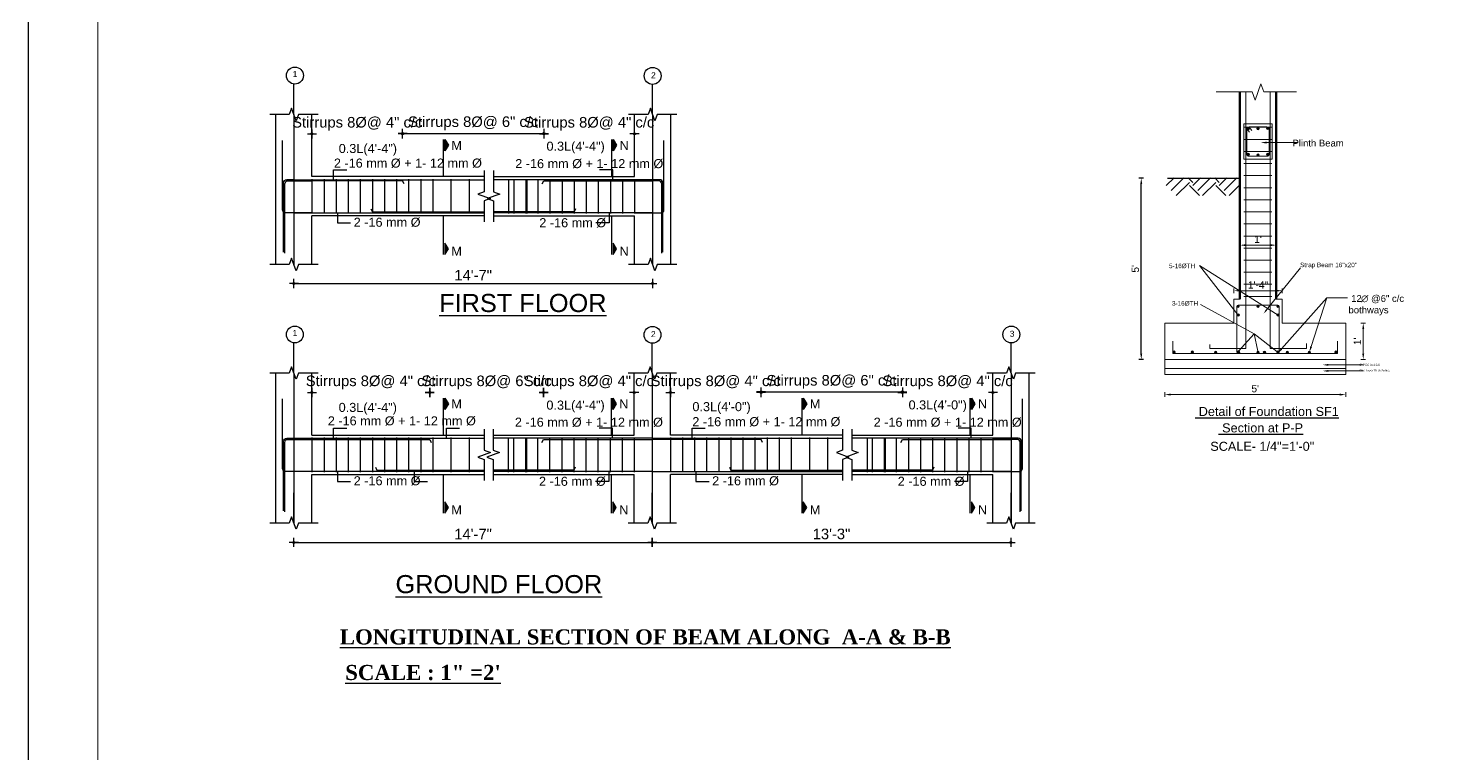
# Model space of a CAD drawing. Header units: inches. Extents: x 10143 to 23587, y -150 to 2442.
# Drawn here: x 13632 to 14559, y 973 to 1453 of the extents above; entities that cross this region are included whole.
import ezdxf
from ezdxf.enums import TextEntityAlignment as Align

# ---------------------------------------------------------------- set-up
doc = ezdxf.new("R2010")
doc.units = ezdxf.units.IN
doc.header["$LTSCALE"] = 0.5
doc.header["$MEASUREMENT"] = 0
doc.header["$PDMODE"] = 66
for name, color, linetype, lineweight in [('BEAM LINE', 4, 'Continuous', 9), ('break line', 1, 'Continuous', 15), ('COLUMN', 8, 'Continuous', 50), ('D-DIM', 50, 'Continuous', 18), ('DIMSTR', 5, 'Continuous', 13), ('ELE1', 3, 'Continuous', 9), ('hatch', 9, 'Continuous', 0), ('MAINREINF', 1, 'Continuous', 18), ('RCC LINE', 200, 'Continuous', 18), ('rebAar', 3, 'Continuous', 20), ('rebar', 140, 'Continuous', 13), ('STIRRUPS', 14, 'Continuous', 18), ('TEX', 210, 'Continuous', 25)]:
    doc.layers.add(name, color=color, linetype=linetype, lineweight=lineweight)
doc.layers.add('DIMENSION', color=5, linetype='Continuous')
doc.styles.add('1.8', font='times.ttf', dxfattribs={"width": 0.8, "height": 6})
doc.styles.get("Standard").update_dxf_attribs({"font": 'arial.ttf'})
doc.styles.add('style1', font='arial.ttf', dxfattribs={"height": 7})
doc.dimstyles.new('1.4', dxfattribs={"dimscale": 0, "dimtxt": 6, "dimasz": 0.5, "dimexe": 2, "dimexo": 9, "dimgap": 2, "dimtad": 1, "dimdec": 0, "dimlfac": 0.5, "dimzin": 3, "dimdsep": 46, "dimlunit": 4, "dimtxsty": '1.8', "dimblk": 'DIM', "dimcen": 3, "dimdle": 3, "dimse1": 1, "dimse2": 1, "dimclrd": 256, "dimclre": 256, "dimclrt": 7, "dimadec": 1, "dimazin": 2, "dimtfac": 1, "dimtdec": 0, "dimtix": 1, "dimtofl": 0, "dimtmove": 2, "dimatfit": 3, "dimldrblk": 'ARW', "dimfxl": 2, "dimfrac": 2, "dimtolj": 2, "dimtzin": 0, "dimarcsym": 0})

# ---------------------------------------------------------------- blocks, each defined once
blk = doc.blocks.new('DIM')
at = {"layer": 'DIMENSION'}
h = blk.add_hatch(color=256, dxfattribs=at)
h.paths.add_polyline_path([(0, 1.3), (0, 0), (1.3, 0, 0.414214)])
h.paths.add_polyline_path([(1.3, 0), (0, 0), (0, -1.3, 0.414214)])
h.paths.add_polyline_path([(0, 0), (-1.3, 0, 0.414214), (0, -1.3)])
h.paths.add_polyline_path([(0, 1.3, 0.414214), (-1.3, 0), (0, 0)])
for p, q in [((-6, 0), (6, 0)), ((0, 6), (0, -6))]:
    blk.add_line(p, q, dxfattribs=at)
blk.add_circle((0, 0), 1.28, dxfattribs=at)
blk = doc.blocks.new('*D1253')
at = {"lineweight": -2, "transparency": 16777216}
for p, q in [((13819.09, 1212), (13818.59, 1212)), ((13898.09, 1212), (13898.59, 1212))]:
    blk.add_line(p, q, dxfattribs=at)
at = {"layer": 'Defpoints', "color": 0, "transparency": 16777216}
for p in [(13897.59, 1212), (13819.59, 1200.02), (13897.59, 1195.45)]:
    blk.add_point(p, dxfattribs=at)
at = {"lineweight": -2, "transparency": 16777216, "xscale": 0.5, "yscale": 0.5, "zscale": 0.5}
blk.add_blockref('DIM', (13819.59, 1212), dxfattribs=at)
at = {"lineweight": -2, "transparency": 16777216, "xscale": 0.5, "yscale": 0.5, "zscale": 0.5, "rotation": 180}
blk.add_blockref('DIM', (13897.59, 1212), dxfattribs=at)
at = {"color": 7, "transparency": 16777216, "insert": (13858.59, 1218.65), "char_height": 7, "attachment_point": 5, "style": 'style1'}
blk.add_mtext('\\A2;Stirrups 8%%C@ 4" c/c', dxfattribs=at)
blk = doc.blocks.new('ARW')
at = {"layer": 'DIMENSION'}
blk.add_lwpolyline([(-0.5, 0, 0, 3, 0), (-5.5, 0, 0, 0, 0), (-0.5, 0, 0, 0, 0)], format="xyseb", dxfattribs=at)
blk = doc.blocks.new('*D1254')
at = {"lineweight": -2, "transparency": 16777216}
for p, q in [((13897.09, 1212), (13896.59, 1212)), ((13973.44, 1212), (13973.94, 1212))]:
    blk.add_line(p, q, dxfattribs=at)
at = {"layer": 'Defpoints', "color": 0, "transparency": 16777216}
for p in [(13972.94, 1212), (13897.59, 1195.45), (13972.94, 1180.94)]:
    blk.add_point(p, dxfattribs=at)
at = {"lineweight": -2, "transparency": 16777216, "xscale": 0.5, "yscale": 0.5, "zscale": 0.5}
blk.add_blockref('DIM', (13897.59, 1212), dxfattribs=at)
at = {"lineweight": -2, "transparency": 16777216, "xscale": 0.5, "yscale": 0.5, "zscale": 0.5, "rotation": 180}
blk.add_blockref('DIM', (13972.94, 1212), dxfattribs=at)
at = {"color": 7, "transparency": 16777216, "insert": (13935.26, 1218.65), "char_height": 7, "attachment_point": 5, "style": 'style1'}
blk.add_mtext('\\A2;Stirrups 8%%C@ 6" c/c', dxfattribs=at)
blk = doc.blocks.new('*D1255')
at = {"lineweight": -2, "transparency": 16777216}
for p, q in [((13972.44, 1212), (13971.94, 1212)), ((14033.44, 1212), (14033.94, 1212))]:
    blk.add_line(p, q, dxfattribs=at)
at = {"layer": 'Defpoints', "color": 0, "transparency": 16777216}
for p in [(14032.94, 1212), (14032.94, 1198.45), (13972.94, 1180.94)]:
    blk.add_point(p, dxfattribs=at)
at = {"lineweight": -2, "transparency": 16777216, "xscale": 0.5, "yscale": 0.5, "zscale": 0.5}
blk.add_blockref('DIM', (13972.94, 1212), dxfattribs=at)
at = {"lineweight": -2, "transparency": 16777216, "xscale": 0.5, "yscale": 0.5, "zscale": 0.5, "rotation": 180}
blk.add_blockref('DIM', (14032.94, 1212), dxfattribs=at)
at = {"color": 7, "transparency": 16777216, "insert": (14002.94, 1218.65), "char_height": 7, "attachment_point": 5, "style": 'style1'}
blk.add_mtext('\\A2;Stirrups 8%%C@ 4" c/c', dxfattribs=at)
blk = doc.blocks.new('*D1256')
at = {"lineweight": -2, "transparency": 16777216}
for p, q in [((14056.44, 1212), (14055.94, 1212)), ((14117.44, 1212), (14117.94, 1212))]:
    blk.add_line(p, q, dxfattribs=at)
at = {"layer": 'Defpoints', "color": 0, "transparency": 16777216}
for p in [(14056.94, 1212), (14056.94, 1198.45), (14116.94, 1180.94)]:
    blk.add_point(p, dxfattribs=at)
at = {"lineweight": -2, "transparency": 16777216, "xscale": 0.5, "yscale": 0.5, "zscale": 0.5}
blk.add_blockref('DIM', (14056.94, 1212), dxfattribs=at)
at = {"lineweight": -2, "transparency": 16777216, "xscale": 0.5, "yscale": 0.5, "zscale": 0.5, "rotation": 180}
blk.add_blockref('DIM', (14116.94, 1212), dxfattribs=at)
at = {"color": 7, "transparency": 16777216, "insert": (14086.94, 1218.65), "char_height": 7, "attachment_point": 5, "style": 'style1'}
blk.add_mtext('\\A2;Stirrups 8%%C@ 4" c/c', dxfattribs=at)
blk = doc.blocks.new('*D1257')
at = {"lineweight": -2, "transparency": 16777216}
for p, q in [((14210.01, 1212), (14209.51, 1212)), ((14271.01, 1212), (14271.51, 1212))]:
    blk.add_line(p, q, dxfattribs=at)
at = {"layer": 'Defpoints', "color": 0, "transparency": 16777216}
for p in [(14270.51, 1212), (14270.51, 1198.45), (14210.51, 1180.94)]:
    blk.add_point(p, dxfattribs=at)
at = {"lineweight": -2, "transparency": 16777216, "xscale": 0.5, "yscale": 0.5, "zscale": 0.5}
blk.add_blockref('DIM', (14210.51, 1212), dxfattribs=at)
at = {"lineweight": -2, "transparency": 16777216, "xscale": 0.5, "yscale": 0.5, "zscale": 0.5, "rotation": 180}
blk.add_blockref('DIM', (14270.51, 1212), dxfattribs=at)
at = {"color": 7, "transparency": 16777216, "insert": (14240.51, 1218.65), "char_height": 7, "attachment_point": 5, "style": 'style1'}
blk.add_mtext('\\A2;Stirrups 8%%C@ 4" c/c', dxfattribs=at)
blk = doc.blocks.new('*D1262')
at = {"lineweight": -2, "transparency": 16777216}
blk.add_line((14117.44, 1212.37), (14210.01, 1212.37), dxfattribs=at)
at = {"layer": 'Defpoints', "color": 0, "transparency": 16777216}
for p in [(14210.51, 1212.37), (14116.94, 1180.94), (14210.51, 1180.94)]:
    blk.add_point(p, dxfattribs=at)
at = {"lineweight": -2, "transparency": 16777216, "xscale": 0.5, "yscale": 0.5, "zscale": 0.5, "rotation": 180}
blk.add_blockref('DIM', (14116.94, 1212.37), dxfattribs=at)
at = {"lineweight": -2, "transparency": 16777216, "xscale": 0.5, "yscale": 0.5, "zscale": 0.5}
blk.add_blockref('DIM', (14210.51, 1212.37), dxfattribs=at)
at = {"color": 7, "transparency": 16777216, "insert": (14163.72, 1219.03), "char_height": 7, "attachment_point": 5, "style": 'style1'}
blk.add_mtext('\\A2;Stirrups 8%%C@ 6" c/c', dxfattribs=at)
blk = doc.blocks.new('*D1258')
at = {"lineweight": -2, "transparency": 16777216}
blk.add_line((13808.09, 1112.69), (14044.44, 1112.69), dxfattribs=at)
at = {"layer": 'Defpoints', "color": 0, "transparency": 16777216}
for p in [(13807.59, 1125.5), (14044.94, 1125.5), (14044.94, 1112.69)]:
    blk.add_point(p, dxfattribs=at)
at = {"lineweight": -2, "transparency": 16777216, "xscale": 0.5, "yscale": 0.5, "zscale": 0.5, "rotation": 180}
blk.add_blockref('DIM', (13807.59, 1112.69), dxfattribs=at)
at = {"lineweight": -2, "transparency": 16777216, "xscale": 0.5, "yscale": 0.5, "zscale": 0.5}
blk.add_blockref('DIM', (14044.94, 1112.69), dxfattribs=at)
at = {"color": 7, "transparency": 16777216, "insert": (13926.26, 1118.2), "char_height": 7, "attachment_point": 5, "style": 'style1'}
blk.add_mtext('\\A2;14\'-7"', dxfattribs=at)
blk = doc.blocks.new('*D1259')
at = {"lineweight": -2, "transparency": 16777216}
blk.add_line((14045.44, 1112.69), (14281.79, 1112.69), dxfattribs=at)
at = {"layer": 'Defpoints', "color": 0, "transparency": 16777216}
for p in [(14044.94, 1125.5), (14282.29, 1125.5), (14282.29, 1112.69)]:
    blk.add_point(p, dxfattribs=at)
at = {"lineweight": -2, "transparency": 16777216, "xscale": 0.5, "yscale": 0.5, "zscale": 0.5, "rotation": 180}
blk.add_blockref('DIM', (14044.94, 1112.69), dxfattribs=at)
at = {"lineweight": -2, "transparency": 16777216, "xscale": 0.5, "yscale": 0.5, "zscale": 0.5}
blk.add_blockref('DIM', (14282.29, 1112.69), dxfattribs=at)
at = {"color": 7, "transparency": 16777216, "insert": (14163.62, 1118.26), "char_height": 7, "attachment_point": 5, "style": 'style1'}
blk.add_mtext('\\A2;13\'-3"', dxfattribs=at)
blk = doc.blocks.new('*D1260')
at = {"lineweight": -2, "transparency": 16777216}
for p, q in [((13819.09, 1383.25), (13818.59, 1383.25)), ((13880.09, 1383.25), (13880.59, 1383.25))]:
    blk.add_line(p, q, dxfattribs=at)
at = {"layer": 'Defpoints', "color": 0, "transparency": 16777216}
for p in [(13819.59, 1383.25), (13819.59, 1369.71), (13879.59, 1352.19)]:
    blk.add_point(p, dxfattribs=at)
at = {"lineweight": -2, "transparency": 16777216, "xscale": 0.5, "yscale": 0.5, "zscale": 0.5}
blk.add_blockref('DIM', (13819.59, 1383.25), dxfattribs=at)
at = {"lineweight": -2, "transparency": 16777216, "xscale": 0.5, "yscale": 0.5, "zscale": 0.5, "rotation": 180}
blk.add_blockref('DIM', (13879.59, 1383.25), dxfattribs=at)
at = {"color": 7, "transparency": 16777216, "insert": (13849.59, 1389.91), "char_height": 7, "attachment_point": 5, "style": 'style1'}
blk.add_mtext('\\A2;Stirrups 8%%C@ 4" c/c', dxfattribs=at)
blk = doc.blocks.new('*D1261')
at = {"lineweight": -2, "transparency": 16777216}
for p, q in [((13972.66, 1383.25), (13972.16, 1383.25)), ((14033.66, 1383.25), (14034.16, 1383.25))]:
    blk.add_line(p, q, dxfattribs=at)
at = {"layer": 'Defpoints', "color": 0, "transparency": 16777216}
for p in [(14033.16, 1383.25), (14033.16, 1369.71), (13973.16, 1352.19)]:
    blk.add_point(p, dxfattribs=at)
at = {"lineweight": -2, "transparency": 16777216, "xscale": 0.5, "yscale": 0.5, "zscale": 0.5}
blk.add_blockref('DIM', (13973.16, 1383.25), dxfattribs=at)
at = {"lineweight": -2, "transparency": 16777216, "xscale": 0.5, "yscale": 0.5, "zscale": 0.5, "rotation": 180}
blk.add_blockref('DIM', (14033.16, 1383.25), dxfattribs=at)
at = {"color": 7, "transparency": 16777216, "insert": (14003.16, 1389.91), "char_height": 7, "attachment_point": 5, "style": 'style1'}
blk.add_mtext('\\A2;Stirrups 8%%C@ 4" c/c', dxfattribs=at)
blk = doc.blocks.new('*D1263')
at = {"lineweight": -2, "transparency": 16777216}
blk.add_line((13880.09, 1383.62), (13972.66, 1383.62), dxfattribs=at)
at = {"layer": 'Defpoints', "color": 0, "transparency": 16777216}
for p in [(13973.16, 1383.62), (13879.59, 1352.19), (13973.16, 1352.19)]:
    blk.add_point(p, dxfattribs=at)
at = {"lineweight": -2, "transparency": 16777216, "xscale": 0.5, "yscale": 0.5, "zscale": 0.5, "rotation": 180}
blk.add_blockref('DIM', (13879.59, 1383.62), dxfattribs=at)
at = {"lineweight": -2, "transparency": 16777216, "xscale": 0.5, "yscale": 0.5, "zscale": 0.5}
blk.add_blockref('DIM', (13973.16, 1383.62), dxfattribs=at)
at = {"color": 7, "transparency": 16777216, "insert": (13926.37, 1390.28), "char_height": 7, "attachment_point": 5, "style": 'style1'}
blk.add_mtext('\\A2;Stirrups 8%%C@ 6" c/c', dxfattribs=at)
blk = doc.blocks.new('*D1264')
at = {"lineweight": -2, "transparency": 16777216}
blk.add_line((13808.14, 1284.17), (14044.49, 1284.17), dxfattribs=at)
at = {"layer": 'Defpoints', "color": 0, "transparency": 16777216}
for p in [(13807.64, 1296.98), (14044.99, 1296.98), (14044.99, 1284.17)]:
    blk.add_point(p, dxfattribs=at)
at = {"lineweight": -2, "transparency": 16777216, "xscale": 0.5, "yscale": 0.5, "zscale": 0.5, "rotation": 180}
blk.add_blockref('DIM', (13807.64, 1284.17), dxfattribs=at)
at = {"lineweight": -2, "transparency": 16777216, "xscale": 0.5, "yscale": 0.5, "zscale": 0.5}
blk.add_blockref('DIM', (14044.99, 1284.17), dxfattribs=at)
at = {"color": 7, "transparency": 16777216, "insert": (13926.32, 1289.68), "char_height": 7, "attachment_point": 5, "style": 'style1'}
blk.add_mtext('\\A2;14\'-7"', dxfattribs=at)
blk = doc.blocks.new('IFIY')
at = {"layer": 'MAINREINF'}
h = blk.add_hatch(color=256, dxfattribs=at)
h.dxf.hatch_style = 1
h.paths.add_polyline_path([(80352.45, -2657.53, 1), (80351.65, -2657.53, 1)])
h = blk.add_hatch(color=256, dxfattribs=at)
h.dxf.hatch_style = 1
h.paths.add_polyline_path([(80358.52, -2657.53, 1), (80357.72, -2657.53, 1)])
h = blk.add_hatch(color=256, dxfattribs=at)
h.dxf.hatch_style = 1
h.paths.add_polyline_path([(80366.19, -2657.55, 1), (80365.39, -2657.55, 1)])
h = blk.add_hatch(color=256, dxfattribs=at)
h.dxf.hatch_style = 1
h.paths.add_polyline_path([(80373.8, -2657.55, 1), (80373, -2657.55, 1)])
h = blk.add_hatch(color=256, dxfattribs=at)
h.dxf.hatch_style = 1
h.paths.add_polyline_path([(80382.41, -2657.55, 1), (80381.61, -2657.55, 1)])
h = blk.add_hatch(color=256, dxfattribs=at)
h.dxf.hatch_style = 1
h.paths.add_polyline_path([(80389.93, -2657.55, 1), (80389.13, -2657.55, 1)])
h = blk.add_hatch(color=256, dxfattribs=at)
h.dxf.hatch_style = 1
h.paths.add_polyline_path([(80397.25, -2657.55, 1), (80396.45, -2657.55, 1)])
h = blk.add_hatch(color=256, dxfattribs=at)
h.dxf.hatch_style = 1
h.paths.add_polyline_path([(80406.06, -2657.53, 1), (80405.26, -2657.53, 1)])
at = {"layer": 'rebar'}
h = blk.add_hatch(color=256, dxfattribs=at)
edge = h.paths.add_edge_path()
edge.add_arc((80376.64, -2583.46), 0.394, 0, 360)
h = blk.add_hatch(color=256, dxfattribs=at)
edge = h.paths.add_edge_path()
edge.add_arc((80379.85, -2583.46), 0.394, 0, 360)
h = blk.add_hatch(color=256, dxfattribs=at)
edge = h.paths.add_edge_path()
edge.add_arc((80383.09, -2583.45), 0.394, 0, 360)
h = blk.add_hatch(color=256, dxfattribs=at)
edge = h.paths.add_edge_path()
edge.add_arc((80376.64, -2592.06), 0.394, 0, 360)
h = blk.add_hatch(color=256, dxfattribs=at)
edge = h.paths.add_edge_path()
edge.add_arc((80379.88, -2592.24), 0.394, 0, 360)
h = blk.add_hatch(color=256, dxfattribs=at)
edge = h.paths.add_edge_path()
edge.add_arc((80383.09, -2592.04), 0.394, 0, 360)
h = blk.add_hatch(color=256, dxfattribs=at)
edge = h.paths.add_edge_path()
edge.add_arc((80373.24, -2642.33), 0.394, 0, 360)
h = blk.add_hatch(color=256, dxfattribs=at)
edge = h.paths.add_edge_path()
edge.add_arc((80379.85, -2642.32), 0.394, 0, 360)
h = blk.add_hatch(color=256, dxfattribs=at)
edge = h.paths.add_edge_path()
edge.add_arc((80386.45, -2642.33), 0.394, 0, 360)
h = blk.add_hatch(color=256, dxfattribs=at)
edge = h.paths.add_edge_path()
edge.add_arc((80373.28, -2645.24), 0.394, 0, 360)
h = blk.add_hatch(color=256, dxfattribs=at)
edge = h.paths.add_edge_path()
edge.add_arc((80386.49, -2645.24), 0.394, 0, 360)
h = blk.add_hatch(color=256, dxfattribs=at)
edge = h.paths.add_edge_path()
edge.add_arc((80373.25, -2657.52), 0.394, 0, 360)
h = blk.add_hatch(color=256, dxfattribs=at)
edge = h.paths.add_edge_path()
edge.add_arc((80379.85, -2657.54), 0.394, 0, 360)
h = blk.add_hatch(color=256, dxfattribs=at)
edge = h.paths.add_edge_path()
edge.add_arc((80386.44, -2657.53), 0.394, 0, 360)
at = {"layer": 'BEAM LINE'}
for p, q in [((80375.12, -2581.93), (80375.12, -2593.65)), ((80375.12, -2581.93), (80384.57, -2581.93)), ((80384.57, -2581.93), (80384.57, -2593.65)), ((80375.12, -2593.65), (80384.57, -2593.65))]:
    blk.add_line(p, q, dxfattribs=at)
at = {"layer": 'break line', "ltscale": 0.25}
for p, q in [((80378.87, -2574.03), (80380.82, -2568.67)), ((80380.82, -2568.67), (80381.8, -2571.35)), ((80365.96, -2571.35), (80377.9, -2571.35)), ((80377.9, -2571.35), (80378.87, -2574.03)), ((80381.8, -2571.35), (80392.56, -2571.35))]:
    blk.add_line(p, q, dxfattribs=at)
at = {"layer": 'COLUMN'}
for p, q in [((80373.85, -2571.35), (80373.85, -2639.93)), ((80385.85, -2571.35), (80385.85, -2639.93))]:
    blk.add_line(p, q, dxfattribs=at)
at = {"layer": 'DIMENSION', "transparency": 16777216}
for p, q in [((80341.98, -2599.93), (80340.41, -2599.93)), ((80341.19, -2657.99), (80341.19, -2601.87)), ((80341.98, -2659.93), (80340.41, -2659.93))]:
    blk.add_line(p, q, dxfattribs=at)
at = {"layer": 'DIMENSION'}
for p, q in [((80349.48, -2602.39), (80352.05, -2599.82)), ((80349.85, -2599.93), (80373.85, -2599.93)), ((80351.12, -2604.03), (80355.33, -2599.82)), ((80352.76, -2605.67), (80357.14, -2601.3)), ((80358.24, -2601.3), (80356.76, -2599.82)), ((80358.24, -2602.39), (80360.8, -2599.82)), ((80359.88, -2604.03), (80364.09, -2599.82)), ((80361.52, -2605.67), (80365.9, -2601.3)), ((80366.99, -2601.3), (80365.52, -2599.82)), ((80366.99, -2602.39), (80369.56, -2599.82)), ((80368.63, -2604.03), (80372.84, -2599.82)), ((80360.43, -2605.67), (80357.14, -2602.39)), ((80369.18, -2605.67), (80365.9, -2602.39)), ((80370.28, -2605.67), (80373.85, -2602.1))]:
    blk.add_line(p, q, dxfattribs=at)
at = {"layer": 'DIMENSION', "transparency": 16777216}
for points in [[(80340.87, -2601.87), (80341.52, -2601.87), (80341.19, -2599.93)], [(80340.87, -2657.99), (80341.52, -2657.99), (80341.19, -2659.93)]]:
    blk.add_solid(points, dxfattribs=at)
at = {"layer": 'DIMSTR', "transparency": 16777216}
for p, q in [((80373.85, -2621.3), (80373.85, -2622.88)), ((80375.79, -2622.09), (80383.91, -2622.09)), ((80385.85, -2621.3), (80385.85, -2622.88)), ((80371.85, -2637.97), (80371.85, -2636.39)), ((80373.79, -2637.18), (80385.91, -2637.18)), ((80387.85, -2637.97), (80387.85, -2636.39)), ((80413.9, -2647.93), (80415.47, -2647.93)), ((80414.68, -2657.99), (80414.68, -2649.87)), ((80413.9, -2659.93), (80415.47, -2659.93)), ((80348.98, -2670.79), (80348.98, -2672.36)), ((80350.92, -2671.58), (80406.93, -2671.58)), ((80408.87, -2670.79), (80408.87, -2672.36))]:
    blk.add_line(p, q, dxfattribs=at)
at = {"layer": 'DIMSTR'}
for p, q in [((80386.49, -2645.24), (80360.45, -2628.87)), ((80373.28, -2645.24), (80360.45, -2628.87)), ((80378.63, -2651.41), (80360.8, -2641.73)), ((80378.63, -2651.41), (80373.4, -2657.15)), ((80378.63, -2651.41), (80379.77, -2657.15)), ((80378.63, -2651.41), (80386.13, -2657.29))]:
    blk.add_line(p, q, dxfattribs=at)
for points in [[(80382.7, -2588.13), (80393.16, -2588.13)], [(80382.68, -2643.53), (80393.92, -2629.56)], [(80387.63, -2656.45), (80402.58, -2639.58), (80409.46, -2639.58)], [(80397.44, -2655.7), (80402.58, -2639.58)], [(80403.18, -2661.74), (80414.7, -2661.74)], [(80403.18, -2663.74), (80414.7, -2663.74)]]:
    blk.add_lwpolyline(points, dxfattribs=at)
for points in [[(80382.7, -2588.45), (80380.76, -2588.13), (80382.7, -2587.8)], [(80382.89, -2643.7), (80381.66, -2644.8), (80382.47, -2643.36)], [(80387.87, -2656.67), (80386.34, -2657.9), (80387.38, -2656.24)], [(80397.75, -2655.8), (80396.85, -2657.55), (80397.13, -2655.6)], [(80403.18, -2662.06), (80401.24, -2661.74), (80403.18, -2661.42)], [(80403.18, -2664.06), (80401.24, -2663.74), (80403.18, -2663.42)]]:
    blk.add_solid(points, dxfattribs=at)
at = {"layer": 'DIMSTR', "transparency": 16777216}
for points in [[(80375.79, -2621.77), (80375.79, -2622.41), (80373.85, -2622.09)], [(80383.91, -2621.77), (80383.91, -2622.41), (80385.85, -2622.09)], [(80373.79, -2636.86), (80373.79, -2637.5), (80371.85, -2637.18)], [(80385.91, -2636.86), (80385.91, -2637.5), (80387.85, -2637.18)], [(80414.36, -2649.87), (80415.01, -2649.87), (80414.68, -2647.93)], [(80414.36, -2657.99), (80415.01, -2657.99), (80414.68, -2659.93)], [(80350.92, -2671.25), (80350.92, -2671.9), (80348.98, -2671.58)], [(80406.93, -2671.25), (80406.93, -2671.9), (80408.87, -2671.58)]]:
    blk.add_solid(points, dxfattribs=at)
at = {"layer": 'hatch'}
for p, q in [((80348.98, -2659.93), (80348.98, -2664.93)), ((80408.87, -2659.93), (80408.87, -2664.93)), ((80348.98, -2662.93), (80408.87, -2662.93)), ((80348.98, -2664.93), (80408.87, -2664.93))]:
    blk.add_line(p, q, dxfattribs=at)
at = {"layer": 'MAINREINF'}
for centre in [(80352.05, -2657.53), (80358.12, -2657.53), (80365.79, -2657.55), (80373.4, -2657.55), (80382.01, -2657.55), (80389.53, -2657.55), (80396.85, -2657.55), (80405.66, -2657.53)]:
    blk.add_circle(centre, 0.4, dxfattribs=at)
at = {"layer": 'RCC LINE'}
for p, q in [((80371.85, -2647.93), (80371.85, -2639.93)), ((80371.85, -2639.93), (80373.85, -2639.93)), ((80385.85, -2639.93), (80387.85, -2639.93)), ((80387.85, -2647.93), (80387.85, -2639.93)), ((80348.98, -2647.93), (80348.98, -2659.93)), ((80348.98, -2647.93), (80371.85, -2647.93)), ((80387.85, -2647.93), (80408.87, -2647.93)), ((80408.87, -2647.93), (80408.87, -2659.93)), ((80348.98, -2659.93), (80408.87, -2659.93))]:
    blk.add_line(p, q, dxfattribs=at)
at = {"layer": 'rebAar'}
for p, q in [((80375.85, -2571.35), (80375.85, -2656.35)), ((80383.85, -2571.35), (80383.85, -2656.35)), ((80363.85, -2656.35), (80363.85, -2654.94)), ((80363.85, -2656.35), (80375.85, -2656.35)), ((80383.85, -2656.35), (80395.85, -2656.35)), ((80395.85, -2656.35), (80395.85, -2654.7))]:
    blk.add_line(p, q, dxfattribs=at)
at = {"layer": 'rebAar', "ltscale": 0.25}
for p, q in [((80376.82, -2582.92), (80377.77, -2584.11)), ((80376.89, -2582.92), (80382.8, -2582.92)), ((80376.1, -2583.7), (80376.1, -2591.88)), ((80376.11, -2583.6), (80377.01, -2584.72)), ((80383.59, -2583.7), (80383.59, -2591.88)), ((80376.89, -2592.66), (80382.8, -2592.66)), ((80372.85, -2648.93), (80372.85, -2642.33)), ((80373.24, -2641.93), (80386.45, -2641.93)), ((80386.85, -2648.93), (80386.84, -2642.33)), ((80372.85, -2646.93), (80372.85, -2657.52)), ((80386.85, -2652.93), (80386.85, -2646.93)), ((80386.85, -2652.93), (80386.84, -2657.53)), ((80373.25, -2657.92), (80386.44, -2657.92))]:
    blk.add_line(p, q, dxfattribs=at)
for centre, start, end in [((80376.89, -2583.7), 90, 180), ((80382.8, -2583.7), 0, 90), ((80376.89, -2591.88), 180, 270), ((80382.8, -2591.88), 270, 0)]:
    blk.add_arc(centre, 0.787, start, end, dxfattribs=at)
at = {"layer": 'rebar'}
for p, q in [((80351.62, -2653.93), (80351.62, -2657.93)), ((80406.12, -2653.93), (80406.12, -2657.93)), ((80351.62, -2657.93), (80406.12, -2657.93))]:
    blk.add_line(p, q, dxfattribs=at)
for centre in [(80376.64, -2583.46), (80379.85, -2583.46), (80383.09, -2583.45), (80376.64, -2592.06), (80379.88, -2592.24), (80383.09, -2592.04), (80373.24, -2642.33), (80379.85, -2642.32), (80386.45, -2642.33), (80373.28, -2645.24), (80386.49, -2645.24), (80373.25, -2657.52), (80379.85, -2657.54), (80386.44, -2657.53)]:
    blk.add_circle(centre, 0.394, dxfattribs=at)
at = {"layer": 'STIRRUPS', "ltscale": 0.25}
for p, q in [((80375.12, -2583.06), (80384.42, -2583.06)), ((80375.12, -2587.06), (80384.42, -2587.06)), ((80375.12, -2591.06), (80384.42, -2591.06)), ((80375.12, -2595.06), (80384.42, -2595.06)), ((80375.12, -2599.06), (80384.42, -2599.06)), ((80375.12, -2603.06), (80384.42, -2603.06)), ((80375.12, -2607.06), (80384.42, -2607.06)), ((80375.12, -2611.06), (80384.42, -2611.06)), ((80375.12, -2615.06), (80384.42, -2615.06)), ((80375.12, -2619.06), (80384.42, -2619.06)), ((80375.12, -2623.06), (80384.42, -2623.06)), ((80375.12, -2627.06), (80384.42, -2627.06)), ((80375.12, -2631.06), (80384.42, -2631.06)), ((80375.12, -2635.06), (80384.42, -2635.06)), ((80375.12, -2639.06), (80384.42, -2639.06))]:
    blk.add_line(p, q, dxfattribs=at)
at = {"layer": 'DIMENSION', "color": 1, "transparency": 16777216, "insert": (80339.24, -2629.93), "char_height": 2.4, "attachment_point": 5, "rotation": 90}
blk.add_mtext("\\A1;5'", dxfattribs=at)
at = {"layer": 'DIMSTR', "color": 1, "transparency": 16777216, "char_height": 2.4, "attachment_point": 5}
for s, insert in [("\\A1;1'", (80379.85, -2620.16)), ('\\A1;1\'-4"', (80379.85, -2635.25)), ("\\A1;5'", (80378.92, -2669.62))]:
    blk.add_mtext(s, dxfattribs=dict(at, insert=insert))
at = {"layer": 'DIMSTR', "color": 1, "transparency": 16777216, "insert": (80412.75, -2653.93), "char_height": 2.4, "attachment_point": 5, "rotation": 90}
blk.add_mtext("\\A1;1'", dxfattribs=at)
at = {"layer": 'TEX'}
for s, height, p in [('Plinth Beam', 2.25, (80399.74, -2588.25)), ('5-16ØTH', 1.5, (80354.71, -2628.96)), ('3-16ØTH', 1.5, (80355.68, -2641.38)), ('SCALE- 1/4"=1\'-0"', 3, (80381.25, -2688.64))]:
    blk.add_text(s, height=height, dxfattribs=at).set_placement(p, align=Align.MIDDLE)
for s, height, p in [('Strap Beam 16"x20"', 1.5, (80393.78, -2629.38)), (' 12', 2.25, (80409.81, -2640.88)), ('∅', 2.25, (80413.96, -2640.88)), (' @6" c/c', 2.25, (80416.4, -2640.88)), ('bothways', 2.25, (80409.81, -2644.68)), ('%%U Detail of Foundation SF1', 3, (80359.06, -2678.66)), ('%%U Section at P-P', 3, (80366.81, -2684.1))]:
    blk.add_text(s, height=height, dxfattribs=at).set_placement(p)
at = {"layer": 'TEX', "color": 7}
for s, p in [('3" PCC in 1:3:6', (80413.47, -2662.08)), ('One Layer Brick Soling', (80413.44, -2663.92))]:
    blk.add_text(s, height=0.7, dxfattribs=at).set_placement(p)

msp = doc.modelspace()

# ---------------------------------------------------------------- hatches: boundary and pattern name
for points in [[(13907.58, 1379.49), (13907.58, 1371.99), (13909.89, 1375.74)], [(14018.95, 1379.49), (14018.95, 1371.99), (14021.26, 1375.74)], [(13907.58, 1303.35), (13907.58, 1310.85), (13909.89, 1307.1)], [(14018.95, 1303.35), (14018.95, 1310.85), (14021.26, 1307.1)], [(13907.58, 1208.24), (13907.58, 1200.74), (13909.89, 1204.49)], [(14018.74, 1208.24), (14018.74, 1200.74), (14021.05, 1204.49)], [(14144.93, 1208.24), (14144.93, 1200.74), (14147.24, 1204.49)], [(14256.31, 1208.24), (14256.31, 1200.74), (14258.62, 1204.49)], [(13907.58, 1132.1), (13907.58, 1139.6), (13909.89, 1135.85)], [(14018.74, 1132.1), (14018.74, 1139.6), (14021.05, 1135.85)], [(14144.93, 1132.1), (14144.93, 1139.6), (14147.24, 1135.85)], [(14256.31, 1132.1), (14256.31, 1139.6), (14258.62, 1135.85)]]:
    msp.add_hatch(color=256).paths.add_polyline_path(points)

# ---------------------------------------------------------------- linework, layer by layer
for p, q in [((13807.59, 1396.11), (13807.59, 1416.06)), ((14045.16, 1396.11), (14045.16, 1416.06)), ((13795.59, 1296.75), (13795.59, 1396.11)), ((13807.59, 1396.11), (13807.59, 1296.75)), ((13819.59, 1354.94), (13819.59, 1396.11)), ((14033.16, 1354.94), (14033.16, 1396.11)), ((14045.16, 1396.11), (14045.16, 1296.75)), ((14057.16, 1352.19), (14057.16, 1396.11)), ((13906.72, 1354.94), (13906.72, 1379.44)), ((14018.1, 1354.94), (14018.1, 1379.44)), ((13933.59, 1354.94), (13819.59, 1354.94)), ((13939.8, 1354.94), (14033.16, 1354.94)), ((13807.59, 1352.94), (13802.85, 1352.94)), ((13807.59, 1352.94), (13933.59, 1352.94)), ((13819.59, 1353.34), (13819.59, 1330.54)), ((13827.59, 1353.34), (13827.59, 1330.54)), ((13835.59, 1353.34), (13835.59, 1330.54)), ((13843.59, 1353.34), (13843.59, 1330.54)), ((13851.59, 1353.34), (13851.59, 1330.54)), ((13859.59, 1353.34), (13859.59, 1330.54)), ((13867.59, 1353.34), (13867.59, 1330.54)), ((13875.59, 1353.34), (13875.59, 1330.54)), ((13883.59, 1353.34), (13883.59, 1330.54)), ((13891.59, 1353.34), (13891.59, 1330.54)), ((13899.59, 1353.34), (13899.59, 1330.54)), ((13911.59, 1353.34), (13911.59, 1330.54)), ((13923.59, 1353.34), (13923.59, 1330.54)), ((14045.16, 1352.94), (13939.8, 1352.94)), ((13949.8, 1353.34), (13949.8, 1330.54)), ((13953.16, 1353.34), (13953.16, 1330.54)), ((13961.16, 1353.34), (13961.16, 1330.54)), ((13961.8, 1353.34), (13961.8, 1330.54)), ((13969.16, 1353.34), (13969.16, 1330.54)), ((13977.16, 1353.34), (13977.16, 1330.54)), ((13985.16, 1353.34), (13985.16, 1330.54)), ((13993.16, 1353.34), (13993.16, 1330.54)), ((14001.16, 1353.34), (14001.16, 1330.54)), ((14009.16, 1353.34), (14009.16, 1330.54)), ((14017.16, 1353.34), (14017.16, 1330.54)), ((14025.16, 1353.34), (14025.16, 1330.54)), ((14033.16, 1353.34), (14033.16, 1330.54)), ((14057.16, 1296.75), (14057.16, 1352.19)), ((13807.59, 1330.94), (13801.59, 1330.94)), ((13807.59, 1330.94), (13933.59, 1330.94)), ((13933.59, 1328.94), (13819.59, 1328.94)), ((13819.59, 1296.75), (13819.59, 1328.94)), ((13906.72, 1303.4), (13906.72, 1328.94)), ((14045.16, 1330.94), (13939.8, 1330.94)), ((13939.8, 1328.94), (14033.16, 1328.94)), ((14018.1, 1303.4), (14018.1, 1328.94)), ((14033.16, 1296.75), (14033.16, 1328.94)), ((13807.59, 1224.86), (13807.59, 1244.81)), ((14044.94, 1224.86), (14044.94, 1244.81)), ((14282.51, 1224.86), (14282.51, 1244.81)), ((13795.59, 1157.69), (13795.59, 1224.86)), ((13807.59, 1224.86), (13807.59, 1125.5)), ((13819.59, 1183.69), (13819.59, 1224.86)), ((14032.94, 1183.69), (14032.94, 1224.86)), ((14044.94, 1224.86), (14044.94, 1125.5)), ((14056.94, 1183.69), (14056.94, 1224.86)), ((14270.51, 1183.69), (14270.51, 1224.86)), ((14282.51, 1224.86), (14282.51, 1125.5)), ((14294.51, 1180.94), (14294.51, 1224.86)), ((13906.72, 1183.69), (13906.72, 1208.19)), ((14017.88, 1183.69), (14017.88, 1208.19)), ((14144.07, 1183.69), (14144.07, 1208.19)), ((14255.45, 1183.69), (14255.45, 1208.19)), ((13819.59, 1183.69), (13933.59, 1183.69)), ((13819.59, 1182.09), (13819.59, 1159.29)), ((13827.59, 1182.09), (13827.59, 1159.29)), ((13835.59, 1182.09), (13835.59, 1159.29)), ((13843.59, 1182.09), (13843.59, 1159.29)), ((13851.59, 1182.09), (13851.59, 1159.29)), ((13859.59, 1182.09), (13859.59, 1159.29)), ((13867.59, 1182.09), (13867.59, 1159.29)), ((13875.59, 1182.09), (13875.59, 1159.29)), ((13883.59, 1182.09), (13883.59, 1159.29)), ((13891.59, 1182.09), (13891.59, 1159.29)), ((13899.59, 1182.09), (13899.59, 1159.29)), ((13911.59, 1182.09), (13911.59, 1159.29)), ((13923.59, 1182.09), (13923.59, 1159.29)), ((13939.59, 1183.69), (14032.94, 1183.69)), ((14044.94, 1181.69), (13939.59, 1181.69)), ((13949.59, 1182.09), (13949.59, 1159.29)), ((13952.94, 1182.09), (13952.94, 1159.29)), ((13960.94, 1182.09), (13960.94, 1159.29)), ((13961.59, 1182.09), (13961.59, 1159.29)), ((13968.94, 1182.09), (13968.94, 1159.29)), ((13976.94, 1182.09), (13976.94, 1159.29)), ((13984.94, 1182.09), (13984.94, 1159.29)), ((13992.94, 1182.09), (13992.94, 1159.29)), ((14000.94, 1182.09), (14000.94, 1159.29)), ((14008.94, 1182.09), (14008.94, 1159.29)), ((14016.94, 1182.09), (14016.94, 1159.29)), ((14024.94, 1182.09), (14024.94, 1159.29)), ((14032.94, 1182.09), (14032.94, 1159.29)), ((14044.94, 1181.69), (14170.94, 1181.69)), ((14170.94, 1183.69), (14056.94, 1183.69)), ((14056.94, 1182.09), (14056.94, 1159.29)), ((14064.94, 1182.09), (14064.94, 1159.29)), ((14072.94, 1182.09), (14072.94, 1159.29)), ((14080.94, 1182.09), (14080.94, 1159.29)), ((14088.94, 1182.09), (14088.94, 1159.29)), ((14096.94, 1182.09), (14096.94, 1159.29)), ((14104.94, 1182.09), (14104.94, 1159.29)), ((14112.94, 1182.09), (14112.94, 1159.29)), ((14120.94, 1182.09), (14120.94, 1159.29)), ((14128.94, 1182.09), (14128.94, 1159.29)), ((14136.94, 1182.09), (14136.94, 1159.29)), ((14148.94, 1182.09), (14148.94, 1159.29)), ((14160.94, 1182.09), (14160.94, 1159.29)), ((14177.16, 1183.69), (14270.51, 1183.69)), ((14282.51, 1181.69), (14177.16, 1181.69)), ((14187.16, 1182.09), (14187.16, 1159.29)), ((14190.51, 1182.09), (14190.51, 1159.29)), ((14198.51, 1182.09), (14198.51, 1159.29)), ((14199.16, 1182.09), (14199.16, 1159.29)), ((14206.51, 1182.09), (14206.51, 1159.29)), ((14214.51, 1182.09), (14214.51, 1159.29)), ((14222.51, 1182.09), (14222.51, 1159.29)), ((14230.51, 1182.09), (14230.51, 1159.29)), ((14238.51, 1182.09), (14238.51, 1159.29)), ((14246.51, 1182.09), (14246.51, 1159.29)), ((14254.51, 1182.09), (14254.51, 1159.29)), ((14262.51, 1182.09), (14262.51, 1159.29)), ((14270.51, 1182.09), (14270.51, 1159.29)), ((14294.51, 1125.5), (14294.51, 1180.94)), ((14044.94, 1159.69), (13939.59, 1159.69)), ((14044.94, 1159.69), (14170.94, 1159.69)), ((14282.51, 1159.69), (14177.16, 1159.69)), ((13795.59, 1125.5), (13795.59, 1157.69)), ((13819.59, 1125.5), (13819.59, 1157.69)), ((13819.59, 1157.69), (13933.59, 1157.69)), ((13906.72, 1132.15), (13906.72, 1157.69)), ((13939.59, 1157.69), (14032.94, 1157.69)), ((14017.88, 1132.15), (14017.88, 1157.69)), ((14032.94, 1125.5), (14032.94, 1157.69)), ((14170.94, 1157.69), (14056.94, 1157.69)), ((14056.94, 1125.5), (14056.94, 1157.69)), ((14144.07, 1132.15), (14144.07, 1157.69)), ((14177.16, 1157.69), (14270.51, 1157.69)), ((14255.45, 1132.15), (14255.45, 1157.69)), ((14270.51, 1125.5), (14270.51, 1157.69)), ((13807.59, 1125.5), (13807.59, 1145.45)), ((14044.94, 1125.5), (14044.94, 1145.45)), ((14282.51, 1125.5), (14282.51, 1145.45))]:
    msp.add_line(p, q)
for points in [[(13823.59, 1396.11), (13810.59, 1396.11), (13809.09, 1391.99), (13806.09, 1400.23), (13804.59, 1396.11), (13791.59, 1396.11)], [(14061.16, 1396.11), (14048.16, 1396.11), (14046.66, 1391.99), (14043.66, 1400.23), (14042.16, 1396.11), (14029.16, 1396.11)], [(13907.58, 1371.99), (13907.58, 1379.49), (13909.89, 1375.74), (13907.58, 1371.99)], [(14018.95, 1371.99), (14018.95, 1379.49), (14021.26, 1375.74), (14018.95, 1371.99)], [(13933.59, 1358.94), (13933.59, 1344.94), (13929.47, 1343.44), (13937.71, 1340.44), (13933.59, 1338.94), (13933.59, 1324.94)], [(13933.59, 1358.94), (13933.59, 1344.94), (13929.47, 1343.44), (13937.71, 1340.44), (13933.59, 1338.94), (13933.59, 1324.94)], [(13939.8, 1358.94), (13939.8, 1344.94), (13943.93, 1343.44), (13935.68, 1340.44), (13939.8, 1338.94), (13939.8, 1324.94)], [(13939.8, 1358.94), (13939.8, 1344.94), (13943.93, 1343.44), (13935.68, 1340.44), (13939.8, 1338.94), (13939.8, 1324.94)], [(13803.6, 1352.19), (13807.59, 1352.19)], [(13880.63, 1350.19), (13879.59, 1352.19), (13807.59, 1352.19)], [(13972.11, 1350.19), (13973.16, 1352.19), (14045.16, 1352.19)], [(13858.63, 1333.69), (13859.59, 1331.69), (13933.59, 1331.69)], [(13994.11, 1333.69), (13993.16, 1331.69), (13939.8, 1331.69)], [(13907.58, 1310.85), (13907.58, 1303.35), (13909.89, 1307.1), (13907.58, 1310.85)], [(14018.95, 1310.85), (14018.95, 1303.35), (14021.26, 1307.1), (14018.95, 1310.85)], [(13823.59, 1296.75), (13810.59, 1296.75), (13809.09, 1292.63), (13806.09, 1300.87), (13804.59, 1296.75), (13791.59, 1296.75)], [(14061.16, 1296.75), (14048.16, 1296.75), (14046.66, 1292.63), (14043.66, 1300.87), (14042.16, 1296.75), (14029.16, 1296.75)], [(13823.59, 1224.86), (13810.59, 1224.86), (13809.09, 1220.74), (13806.09, 1228.98), (13804.59, 1224.86), (13791.59, 1224.86)], [(14060.94, 1224.86), (14047.94, 1224.86), (14046.44, 1220.74), (14043.44, 1228.98), (14041.94, 1224.86), (14028.94, 1224.86)], [(14298.51, 1224.86), (14285.51, 1224.86), (14284.01, 1220.74), (14281.01, 1228.98), (14279.51, 1224.86), (14266.51, 1224.86)], [(13907.58, 1200.74), (13907.58, 1208.24), (13909.89, 1204.49), (13907.58, 1200.74)], [(14018.74, 1200.74), (14018.74, 1208.24), (14021.05, 1204.49), (14018.74, 1200.74)], [(14144.93, 1200.74), (14144.93, 1208.24), (14147.24, 1204.49), (14144.93, 1200.74)], [(14256.31, 1200.74), (14256.31, 1208.24), (14258.62, 1204.49), (14256.31, 1200.74)], [(13933.59, 1187.69), (13933.59, 1173.69), (13937.71, 1172.19), (13929.47, 1169.19), (13933.59, 1167.69), (13933.59, 1153.69)], [(13933.59, 1187.69), (13933.59, 1173.69), (13937.71, 1172.19), (13929.47, 1169.19), (13933.59, 1167.69), (13933.59, 1153.69)], [(13939.59, 1187.69), (13939.59, 1173.69), (13943.71, 1172.19), (13935.47, 1169.19), (13939.59, 1167.69), (13939.59, 1153.69)], [(13939.59, 1187.69), (13939.59, 1173.69), (13943.71, 1172.19), (13935.47, 1169.19), (13939.59, 1167.69), (13939.59, 1153.69)], [(14170.94, 1187.69), (14170.94, 1173.69), (14166.82, 1172.19), (14175.06, 1169.19), (14170.94, 1167.69), (14170.94, 1153.69)], [(14170.94, 1187.69), (14170.94, 1173.69), (14166.82, 1172.19), (14175.06, 1169.19), (14170.94, 1167.69), (14170.94, 1153.69)], [(14177.16, 1187.69), (14177.16, 1173.69), (14181.28, 1172.19), (14173.03, 1169.19), (14177.16, 1167.69), (14177.16, 1153.69)], [(14177.16, 1187.69), (14177.16, 1173.69), (14181.28, 1172.19), (14173.03, 1169.19), (14177.16, 1167.69), (14177.16, 1153.69)], [(13807.59, 1181.69), (13933.59, 1181.69)], [(13807.59, 1180.94), (13897.59, 1180.94), (13898.54, 1178.94)], [(13971.9, 1178.94), (13972.94, 1180.94), (14044.94, 1180.94)], [(14117.98, 1178.94), (14116.94, 1180.94), (14044.94, 1180.94)], [(14209.46, 1178.94), (14210.51, 1180.94), (14282.51, 1180.94)], [(13933.59, 1159.69), (13807.59, 1159.69)], [(13861.63, 1162.44), (13862.59, 1160.44), (13933.59, 1160.44)], [(13993.9, 1162.44), (13992.94, 1160.44), (13939.59, 1160.44)], [(14095.99, 1162.44), (14096.94, 1160.44), (14170.94, 1160.44)], [(14231.46, 1162.44), (14230.51, 1160.44), (14177.16, 1160.44)], [(13907.58, 1139.6), (13907.58, 1132.1), (13909.89, 1135.85), (13907.58, 1139.6)], [(14018.74, 1139.6), (14018.74, 1132.1), (14021.05, 1135.85), (14018.74, 1139.6)], [(14144.93, 1139.6), (14144.93, 1132.1), (14147.24, 1135.85), (14144.93, 1139.6)], [(14256.31, 1139.6), (14256.31, 1132.1), (14258.62, 1135.85), (14256.31, 1139.6)], [(13823.59, 1125.5), (13810.59, 1125.5), (13809.09, 1121.38), (13806.09, 1129.62), (13804.59, 1125.5), (13791.59, 1125.5)], [(14060.94, 1125.5), (14047.94, 1125.5), (14046.44, 1121.38), (14043.44, 1129.62), (14041.94, 1125.5), (14028.94, 1125.5)], [(14298.51, 1125.5), (14285.51, 1125.5), (14284.01, 1121.38), (14281.01, 1129.62), (14279.51, 1125.5), (14266.51, 1125.5)]]:
    msp.add_lwpolyline(points)
for points in [[(13819.59, 1330.94), (13802.1, 1330.94, -0.414214), (13800.09, 1332.96), (13800.09, 1378.94)], [(14033.16, 1330.94), (14050.64, 1330.94, 0.414214), (14052.66, 1332.96), (14052.66, 1378.94)], [(13800.84, 1304.94), (13800.84, 1350.93, -0.414214), (13802.85, 1352.94), (13819.59, 1352.94)], [(13801.59, 1304.19), (13801.59, 1350.18, -0.414214), (13803.6, 1352.19), (13819.59, 1352.19)], [(14051.91, 1304.94), (14051.91, 1350.93, 0.414214), (14049.89, 1352.94), (14033.16, 1352.94)], [(14051.16, 1304.19), (14051.16, 1350.18, 0.414214), (14049.14, 1352.19), (14033.16, 1352.19)], [(13819.59, 1159.69), (13802.1, 1159.69, -0.414214), (13800.09, 1161.71), (13800.09, 1207.69)], [(14270.51, 1159.69), (14287.99, 1159.69, 0.414214), (14290.01, 1161.71), (14290.01, 1207.69)], [(13800.84, 1133.69), (13800.84, 1179.67, -0.414214), (13802.85, 1181.69), (13819.59, 1181.69)], [(13801.59, 1132.94), (13801.59, 1178.92, -0.414214), (13803.6, 1180.94), (13819.59, 1180.94)], [(14289.26, 1133.69), (14289.26, 1179.67, 0.414214), (14287.24, 1181.69), (14270.51, 1181.69)], [(14288.51, 1132.94), (14288.51, 1178.92, 0.414214), (14286.49, 1180.94), (14270.51, 1180.94)]]:
    msp.add_lwpolyline(points, format="xyb")
for centre in [(13808.32, 1421.86), (14045.16, 1421.66), (13808.27, 1250.38), (14045.1, 1250.18), (14282.67, 1250.41)]:
    msp.add_circle(centre, 5.6)
at = {"layer": 'Defpoints'}
msp.add_lwpolyline([(16809.18, 2097.54), (13631.58, 2097.54), (13631.58, -150.43), (16809.18, -150.43)], close=True, dxfattribs=at)
at = {"layer": 'ELE1'}
msp.add_lwpolyline([(13677.89, 2051.22), (16762.86, 2051.22), (16762.86, -104.11), (13677.89, -104.11)], close=True, dxfattribs=at)

# ---------------------------------------------------------------- block references
at = {"layer": 'D-DIM', "xscale": 2, "yscale": 2, "zscale": 2}
msp.add_blockref('IFIY', (-146313.68, 6553.75), dxfattribs=at)

# ---------------------------------------------------------------- texts
at = {"style": 'style1'}
for s, height, p in [('1', 4, (13806.8, 1420.87)), ('2', 4, (14044.13, 1420.11)), ('0.3L(4\'-4")', 6, (13837.32, 1370.59)), ('M', 6, (13911.88, 1372.65)), ('0.3L(4\'-4")', 6, (13974.88, 1372.11)), ('N', 6, (14023.26, 1372.65)), ('2 -16 mm %%C + 1- 12 mm %%C', 6, (13834.11, 1360.92)), ('2 -16 mm %%C + 1- 12 mm %%C', 6, (13954.18, 1360.57)), ('2 -16 mm %%C ', 6, (13847.23, 1321.76)), ('2 -16 mm %%C ', 6, (13970.12, 1321.43)), ('M', 6, (13911.88, 1302.52)), ('N', 6, (14023.26, 1302.52)), ('1', 4, (13806.75, 1249.39)), ('2', 4, (14044.08, 1248.63)), ('3', 4, (14281.65, 1248.86)), ('M', 6, (13911.88, 1201.4)), ('0.3L(4\'-4")', 6, (13974.83, 1200.63)), ('N', 6, (14023.04, 1201.4)), ('M', 6, (14149.23, 1201.4)), ('0.3L(4\'-0")', 6, (14214.64, 1200.77)), ('N', 6, (14260.61, 1201.4)), ('0.3L(4\'-4")', 6, (13837.27, 1199.11)), ('0.3L(4\'-0")', 6, (14071.51, 1199.61)), ('2 -16 mm %%C + 1- 12 mm %%C', 6, (13830.08, 1190.2)), ('2 -16 mm %%C + 1- 12 mm %%C', 6, (13953.96, 1189.32)), ('2 -16 mm %%C + 1- 12 mm %%C', 6, (14071.46, 1189.67)), ('2 -16 mm %%C + 1- 12 mm %%C', 6, (14191.53, 1189.32)), ('2 -16 mm %%C ', 6, (13847.23, 1150.51)), ('2 -16 mm %%C ', 6, (13969.91, 1150.18)), ('2 -16 mm %%C ', 6, (14084.58, 1150.51)), ('2 -16 mm %%C ', 6, (14207.47, 1150.18)), ('M', 6, (13911.88, 1131.27)), ('N', 6, (14023.04, 1131.27)), ('M', 6, (14149.23, 1131.27)), ('N', 6, (14260.61, 1131.27))]:
    msp.add_text(s, height=height, dxfattribs=at).set_placement(p)
for s, p in [('%%UFIRST FLOOR', (13959.21, 1271.27)), ('%%UGROUND FLOOR', (13943.34, 1085.06))]:
    msp.add_text(s, height=12, dxfattribs=at).set_placement(p, align=Align.MIDDLE_CENTER)
at = {"char_height": 10, "width": 450.6233, "attachment_point": 1, "style": 'style1'}
for s, insert in [('{\\fTimes New Roman|b1|i0|c0|p18;\\LLONGITUDINAL SECTION OF BEAM ALONG  A-A & B-B}', (13838.03, 1055.11)), ('{\\fTimes New Roman|b1|i0|c0|p18;\\LSCALE : 1" =2\'}', (13841.62, 1031.54))]:
    msp.add_mtext(s, dxfattribs=dict(at, insert=insert))

# ---------------------------------------------------------------- dimensions: what is measured, and where the dimension line sits
for base, p1, p2, picture, middle in [((13819.59, 1383.25), (13879.59, 1352.19), (13819.59, 1369.71), '*D1260', (13849.59, 1389.91)), ((14056.94, 1212), (14116.94, 1180.94), (14056.94, 1198.45), '*D1256', (14086.94, 1218.65))]:
    dim = msp.add_linear_dim(base=base, p1=p1, p2=p2, angle=180, text='Stirrups 8%%C@ 4" c/c', dimstyle='1.4', override={"dimscale": 1, "dimtxsty": 'style1'})
    dim.commit()
    dim.dimension.update_dxf_attribs({"geometry": picture, "text_midpoint": middle})
for base, p1, p2, text, picture, middle in [((13973.16, 1383.62), (13879.59, 1352.19), (13973.16, 1352.19), 'Stirrups 8%%C@ 6" c/c', '*D1263', (13926.37, 1390.28)), ((14033.16, 1383.25), (13973.16, 1352.19), (14033.16, 1369.71), 'Stirrups 8%%C@ 4" c/c', '*D1261', (14003.16, 1389.91)), ((14044.99, 1284.17), (13807.64, 1296.98), (14044.99, 1296.98), '14\'-7"', '*D1264', (13926.32, 1289.68)), ((13897.59, 1212), (13819.59, 1200.02), (13897.59, 1195.45), 'Stirrups 8%%C@ 4" c/c', '*D1253', (13858.59, 1218.65)), ((13972.94, 1212), (13897.59, 1195.45), (13972.94, 1180.94), 'Stirrups 8%%C@ 6" c/c', '*D1254', (13935.26, 1218.65)), ((14032.94, 1212), (13972.94, 1180.94), (14032.94, 1198.45), 'Stirrups 8%%C@ 4" c/c', '*D1255', (14002.94, 1218.65)), ((14210.51, 1212.37), (14116.94, 1180.94), (14210.51, 1180.94), 'Stirrups 8%%C@ 6" c/c', '*D1262', (14163.72, 1219.03)), ((14270.51, 1212), (14210.51, 1180.94), (14270.51, 1198.45), 'Stirrups 8%%C@ 4" c/c', '*D1257', (14240.51, 1218.65)), ((14044.94, 1112.69), (13807.59, 1125.5), (14044.94, 1125.5), '14\'-7"', '*D1258', (13926.26, 1118.2)), ((14282.29, 1112.69), (14044.94, 1125.5), (14282.29, 1125.5), '13\'-3"', '*D1259', (14163.62, 1118.26))]:
    dim = msp.add_linear_dim(base=base, p1=p1, p2=p2, text=text, dimstyle='1.4', override={"dimscale": 1, "dimtxsty": 'style1'})
    dim.commit()
    dim.dimension.update_dxf_attribs({"geometry": picture, "text_midpoint": middle})

# ---------------------------------------------------------------- leaders
for points in [[(13833.94, 1353.34), (13833.94, 1359.55), (13842.66, 1359.55)], [(14018.8, 1353.34), (14018.8, 1359.55), (14010.08, 1359.55)], [(13836.43, 1330.54), (13836.43, 1324.33), (13845.15, 1324.33)], [(14016.32, 1330.54), (14016.32, 1324.33), (14007.6, 1324.33)], [(13833.94, 1182.09), (13833.94, 1188.3), (13842.66, 1188.3)], [(13908.63, 1182.09), (13908.63, 1188.3), (13917.35, 1188.3)], [(14018.58, 1182.09), (14018.58, 1188.3), (14009.86, 1188.3)], [(14071.3, 1182.09), (14071.3, 1188.3), (14080.02, 1188.3)], [(14256.15, 1182.09), (14256.15, 1188.3), (14247.43, 1188.3)], [(13836.43, 1159.29), (13836.43, 1153.08), (13845.15, 1153.08)], [(13887.35, 1159.29), (13887.35, 1153.08), (13896.07, 1153.08)], [(14016.1, 1159.29), (14016.1, 1153.08), (14007.38, 1153.08)], [(14073.78, 1159.29), (14073.78, 1153.08), (14082.5, 1153.08)], [(14253.67, 1159.29), (14253.67, 1153.08), (14244.95, 1153.08)]]:
    msp.add_leader(points, dimstyle='1.4', override={"dimscale": 1, "dimtxsty": 'style1'})

doc.saveas('drawing.dxf')
